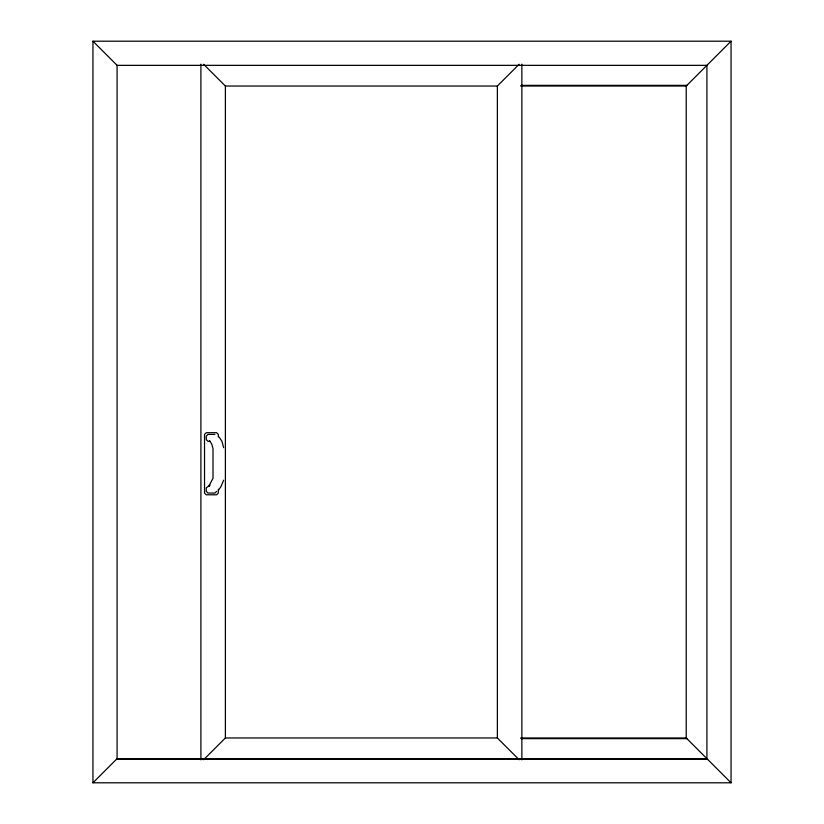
<?xml version="1.0" encoding="UTF-8"?>
<svg xmlns="http://www.w3.org/2000/svg" width="824" height="824" viewBox="0 0 824 824"><rect width="100%" height="100%" fill="white"/><g stroke="black" fill="none" stroke-linecap="round" stroke-linejoin="round"><path stroke-width="1.24" d="M223.644 480.196L221.017 486.448L218.453 490.301M519.141 759.728L497.366 737.964L497.366 86.036L519.141 64.272M731.063 782.8L686.217 737.964L686.217 86.036L731.063 41.2L92.937 41.2L92.937 782.8L731.063 782.8L731.063 41.2M92.937 782.8L117.08 758.657L117.08 65.343L92.937 41.2M203.621 759.728L225.395 737.964L225.395 86.036L203.621 64.272M216.588 491.362L214.858 493.071L207.957 493.04L206.237 491.31L206.257 487.859L209.986 485.006L208.647 486.5L213.004 478.322L213.004 448.74L211.758 444.054L209.553 440.758M117.029 65.343L706.92 65.343L706.92 758.657L117.029 758.657M521.231 85.356L686.907 85.356M225.395 86.036L497.366 86.036M520.603 86.036L686.217 86.036M214.868 434.423L207.978 434.423L206.247 436.143L206.247 439.594L207.978 441.324L210.275 441.324M225.395 737.964L497.366 737.964M520.603 737.964L686.217 737.964M521.231 738.644L686.907 738.644M117.08 759.172L707.61 759.172M219.102 437.029L221.944 441.303L223.644 447.69M521.86 64.128L521.86 759.872M218.319 436.967L218.319 434.423L216.599 432.693L206.247 432.693L204.527 434.423L204.527 493.061L206.247 494.781L216.599 494.781L218.319 493.061L218.319 489.229M200.902 64.128L200.902 759.872"/></g></svg>
